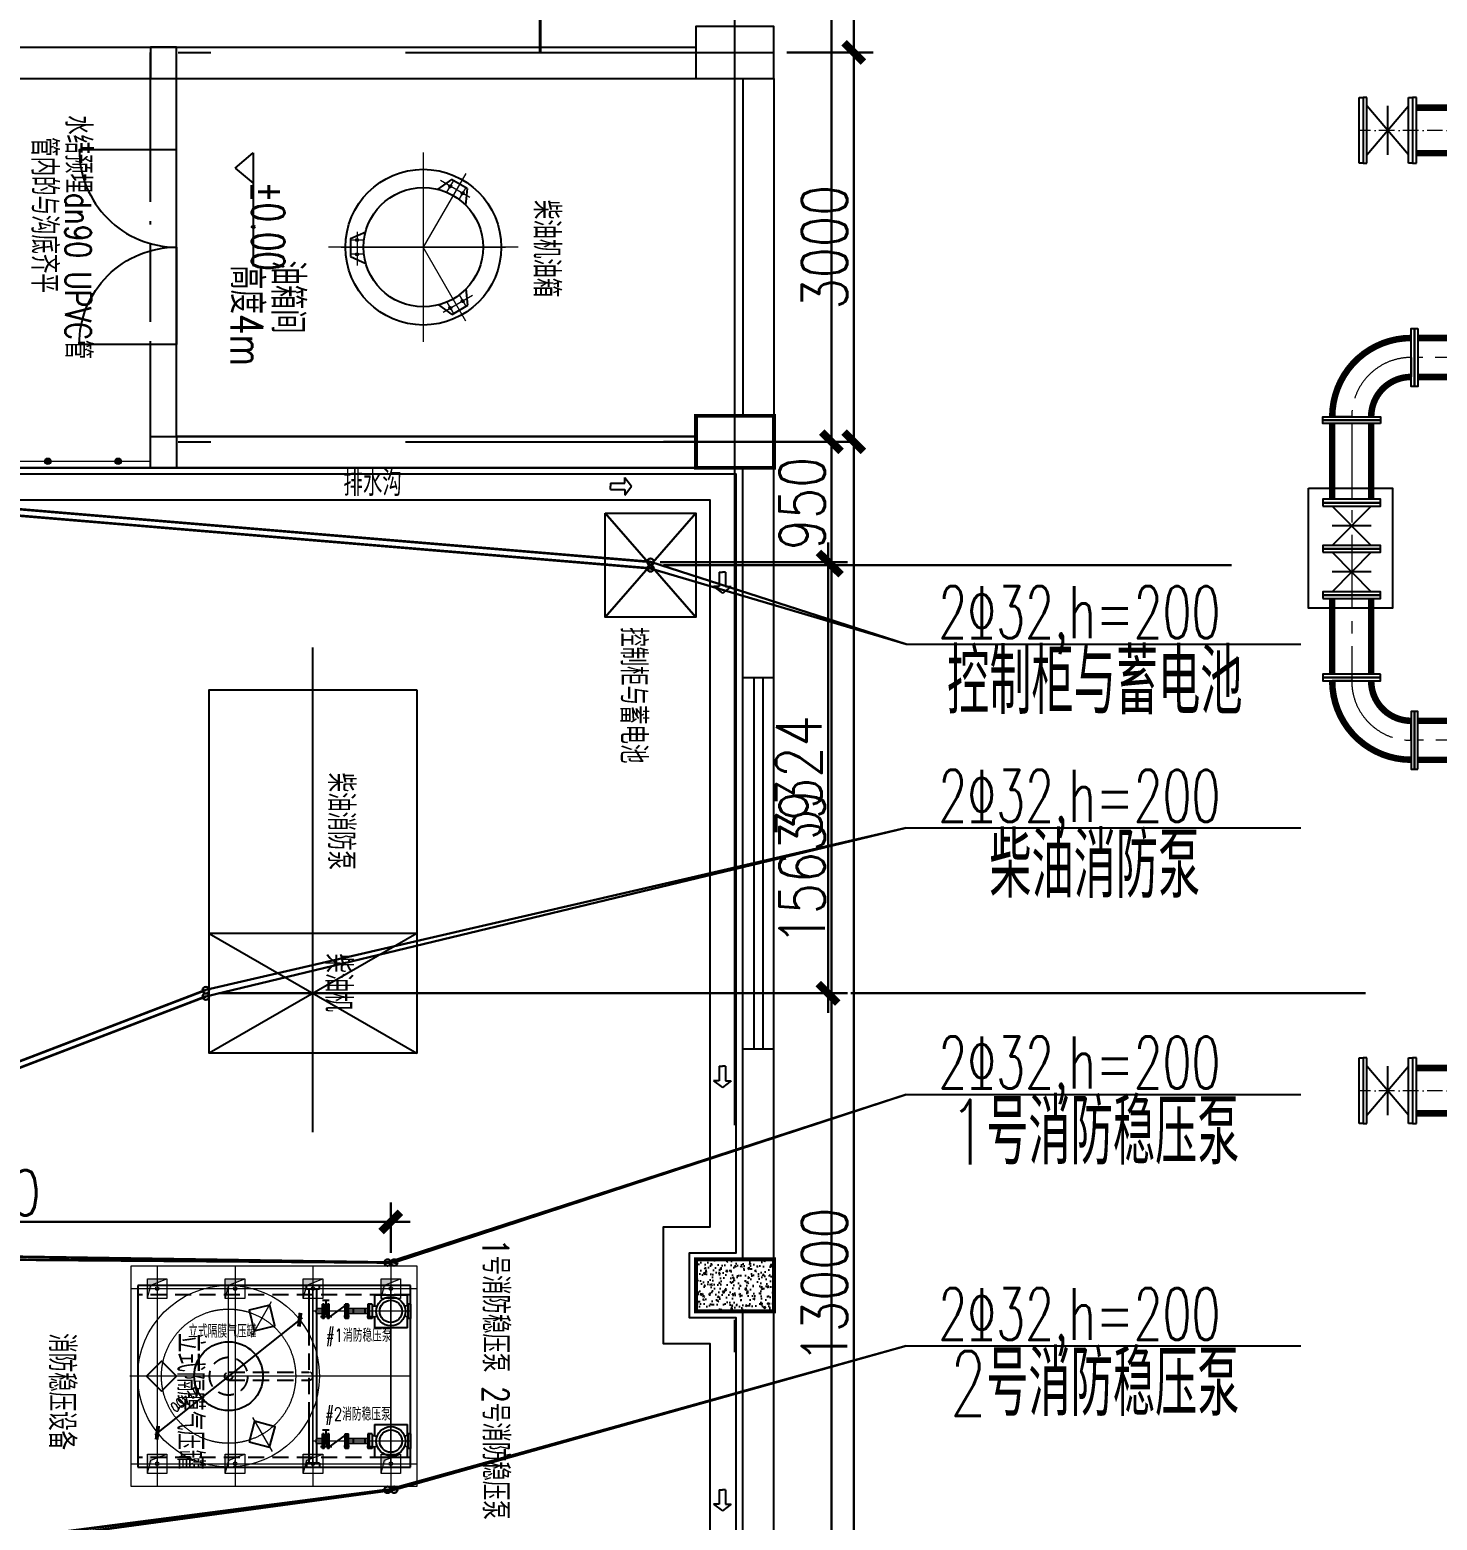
# Model space of a CAD drawing. Header units: millimetres. Extents: x -437359 to 106527, y -82378 to 117612.
# Drawn here: x -418931 to -408092, y 7799 to 19284 of the extents above; entities that cross this region are included whole.
import ezdxf
from ezdxf.enums import TextEntityAlignment as Align

# ---------------------------------------------------------------- set-up
doc = ezdxf.new("R2010")
doc.units = ezdxf.units.MM
for name, pattern in [('ACAD_ISO10W100', [18.5, 12, -3, 0.5, -3]), ('CENTER2', [28.575, 19.05, -3.175, 3.175, -3.175]), ('DASH', [0.35, 0.25, -0.1]), ('DASHED2', [0.375, 0.25, -0.125])]:
    doc.linetypes.add(name, pattern=pattern)
doc.layers.get('0').update_dxf_attribs({"color": 8})
doc.layers.get('Defpoints').update_dxf_attribs({"color": 8})
for name, color, linetype in [('01', 8, 'Continuous'), ('1', 8, 'Continuous'), ('2', 8, 'Continuous'), ('4', 8, 'DASHED2'), ('5', 8, 'Continuous'), ('8', 8, 'Continuous'), ('DIM_SYMB', 8, 'Continuous'), ('EQUIPMENT', 8, 'Continuous'), ('n道路竖向', 8, 'Continuous'), ('墙', 8, 'Continuous'), ('桥架标注', 8, 'Continuous'), ('水池构筑物', 8, 'Continuous'), ('水管', 8, 'Continuous'), ('法兰', 8, 'Continuous'), ('生活水管道', 8, 'Continuous'), ('阀门、管件', 8, 'Continuous')]:
    doc.layers.add(name, color=color, linetype=linetype)
for name, color, linetype, lineweight in [('中心线', 8, 'ACAD_ISO10W100', 5), ('尺寸标注', 8, 'Continuous', 18), ('电缆通道', 8, 'Continuous', 30)]:
    doc.layers.add(name, color=color, linetype=linetype, lineweight=lineweight)
doc.styles.add('geditxt1', font='geditxt.shx', dxfattribs={"width": 0.65, "bigfont": 'hzfs_1.shx'})
doc.styles.add('HZ', font='geditxt.shx', dxfattribs={"width": 0.8, "bigfont": 'hzfs_1.shx'})
doc.styles.add('STYLE1', font='geditxt.shx', dxfattribs={"width": 0.7, "bigfont": 'hzfs_1.shx'})
doc.styles.add('WS', font='geditxt.shx', dxfattribs={"width": 0.75, "bigfont": 'hzfs_1.shx'})
doc.dimstyles.new('ISO-25$3', dxfattribs={"dimscale": 25, "dimtxt": 3, "dimasz": 3, "dimexe": 1.1, "dimexo": 0.625, "dimtad": 0, "dimdsep": 46, "dimtxsty": 'HZ', "dimblk": 'ARCHTICK', "dimcen": 2.5, "dimdle": 1, "dimclrd": 256, "dimclre": 256, "dimadec": 0, "dimazin": 0, "dimtfac": 1, "dimtmove": 2, "dimatfit": 3, "dimldrblk": 'ARCHTICK', "dimfxl": 0, "dimarcsym": 0})
doc.dimstyles.new('yk1.50', dxfattribs={"dimtxt": 350, "dimasz": 150, "dimexe": 150, "dimexo": 100, "dimgap": 50, "dimtad": 1, "dimdec": 0, "dimdsep": 46, "dimtxsty": 'HZ', "dimblk": 'ARCHTICK', "dimcen": 2.5, "dimdle": 150, "dimclrd": 256, "dimclre": 256, "dimclrt": 256, "dimadec": 0, "dimazin": 0, "dimtfac": 1, "dimtdec": 0, "dimtmove": 1, "dimatfit": 3, "dimfxl": 0, "dimlwd": -1, "dimlwe": -1, "dimarcsym": 0})

# ---------------------------------------------------------------- blocks, each defined once
blk = doc.blocks.new('_ArchTick')
at = {"color": 0, "linetype": 'ByBlock', "const_width": 0.4}
blk.add_lwpolyline([(-0.5, -0.5), (0.5, 0.5)], dxfattribs=at)
blk = doc.blocks.new('*D61')
at = {"layer": 'Defpoints', "color": 0, "transparency": 16777216}
for p in [(550071, 132294), (550942, 131198)]:
    blk.add_point(p, dxfattribs=at)
at = {"layer": '尺寸标注', "lineweight": -2, "transparency": 16777216}
blk.add_line((550056, 132314), (550957, 131178), dxfattribs=at)
at = {"layer": '尺寸标注', "lineweight": -2, "transparency": 16777216, "xscale": 75, "yscale": 75, "zscale": 75}
for p, rotation in [((550071, 132294), 128.4510613774034), ((550942, 131198), 308.4510613774034)]:
    blk.add_blockref('_ArchTick', p, dxfattribs=dict(at, rotation=rotation))
at = {"layer": '尺寸标注', "color": 0, "transparency": 16777216, "insert": (550680, 131414), "char_height": 75, "attachment_point": 5, "rotation": 308.4511, "style": 'HZ'}
blk.add_mtext('∅1400', dxfattribs=at)
blk = doc.blocks.new('A$C205630D1')
at = {"layer": '1'}
for p, q in [((-452, 337), (-522, 216)), ((-452, 337), (-325, 325)), ((448, 344), (321, 330)), ((518, 223), (448, 344)), ((-522, 216), (-446, 113)), ((518, 223), (444, 119)), ((-66, -560), (-119, -444)), ((73, -560), (125, -443)), ((-66, -560), (73, -560))]:
    blk.add_line(p, q, dxfattribs=at)
for centre, radius in [((0, 0), 460), ((-414, 303), 9), ((414, 303), 9), ((-469, 207), 9), ((469, 207), 9), ((-55, -510), 9), ((55, -510), 9)]:
    blk.add_circle(centre, radius, dxfattribs=at)
at = {"layer": '中心线', "ltscale": 150}
for p, q in [((0, -634), (0, 634)), ((-383, 357), (-513, 132)), ((500, 153), (371, 378)), ((-569, 328), (0, 0)), ((-423, 181), (-515, 234)), ((-368, 276), (-460, 329)), ((569, 328), (0, 0)), ((368, 276), (460, 329)), ((423, 181), (515, 234)), ((-551, 0), (551, 0)), ((-55, -457), (-55, -563)), ((55, -457), (55, -563)), ((-117, -510), (142, -510))]:
    blk.add_line(p, q, dxfattribs=at)
blk = doc.blocks.new('DN350手动闸阀')
at = {"ltscale": 500}
for p, q in [((179789, 57553), (180166, 57232)), ((179789, 57232), (180166, 57553)), ((179789, 57393), (180166, 57393))]:
    blk.add_line(p, q, dxfattribs=at)
at = {"layer": '法兰', "ltscale": 500}
for p, q in [((179725, 57583), (179725, 57613)), ((179725, 57613), (180230, 57613)), ((179725, 57583), (179725, 57553)), ((180230, 57583), (179725, 57583)), ((180230, 57583), (179725, 57583)), ((179725, 57553), (180230, 57553)), ((180230, 57613), (180230, 57583)), ((180230, 57553), (180230, 57583)), ((179725, 57232), (180230, 57232)), ((179725, 57202), (179725, 57232)), ((179725, 57202), (179725, 57172)), ((180230, 57202), (179725, 57202)), ((180230, 57202), (179725, 57202)), ((180230, 57232), (180230, 57202)), ((180230, 57172), (180230, 57202)), ((179725, 57172), (180230, 57172))]:
    blk.add_line(p, q, dxfattribs=at)
blk = doc.blocks.new('qsc')
at = {"layer": '中心线', "linetype": 'ACAD_ISO10W100', "ltscale": 10}
for p, q in [((274515, 84987), (272022, 84987)), ((274515, 77587), (272022, 77587))]:
    blk.add_line(p, q, dxfattribs=at)
at = {"layer": '中心线', "linetype": 'CENTER2', "ltscale": 30}
for p, q in [((273369, 83237), (272474, 83237)), ((271965, 82728), (271965, 80744)), ((273374, 80287), (272474, 80287))]:
    blk.add_line(p, q, dxfattribs=at)
for centre, start, end in [((272422, 82780), 90, 180), ((272422, 80744), 180, 270)]:
    blk.add_arc(centre, 457, start, end, dxfattribs=at)
at = {"layer": '水管'}
for p, q in [((272422, 83237), (272422, 83387)), ((272422, 83237), (272422, 83087)), ((271815, 82780), (272115, 82780)), ((271965, 82780), (271815, 82780)), ((271965, 82780), (272115, 82780)), ((271815, 80744), (272115, 80744)), ((271965, 80744), (271815, 80744)), ((271965, 80744), (272115, 80744)), ((272422, 80287), (272422, 80437)), ((272422, 80287), (272422, 80137))]:
    blk.add_line(p, q, dxfattribs=at)
at = {"layer": '水管', "const_width": 50}
for points in [[(272463, 85162), (274515, 85162)], [(272463, 84812), (274515, 84812)], [(272474, 83387), (273215, 83387)], [(272474, 83087), (273215, 83087)], [(271815, 82144), (271815, 82728)], [(272115, 82144), (272115, 82728)], [(271815, 80796), (271815, 81380)], [(272115, 80796), (272115, 81380)], [(272474, 80437), (273215, 80437)], [(272474, 80137), (273215, 80137)], [(272463, 77762), (274515, 77762)], [(272463, 77412), (274515, 77412)]]:
    blk.add_lwpolyline(points, dxfattribs=at)
for points in [[(271815, 82780, -0.414214), (272422, 83387)], [(272115, 82780, -0.414214), (272422, 83087)], [(271815, 80744, 0.414214), (272422, 80137)], [(272115, 80744, 0.414214), (272422, 80437)]]:
    blk.add_lwpolyline(points, format="xyb", dxfattribs=at)
at = {"layer": '水管'}
for points in [[(272448, 83459), (272448, 83014), (272422, 83014), (272422, 83459)], [(272474, 83459), (272474, 83014), (272448, 83014), (272448, 83459)], [(272187, 82754), (271742, 82754), (271742, 82780), (272187, 82780)], [(272187, 82728), (271742, 82728), (271742, 82754), (272187, 82754)], [(271631, 82231), (272279, 82231), (272279, 81306), (271631, 81306)], [(271742, 82118), (272187, 82118), (272187, 82144), (271742, 82144)], [(271742, 81380), (272187, 81380), (272187, 81406), (271742, 81406)], [(272187, 80796), (271742, 80796), (271742, 80770), (272187, 80770)], [(272187, 80770), (271742, 80770), (271742, 80744), (272187, 80744)], [(272448, 80064), (272448, 80509), (272422, 80509), (272422, 80064)], [(272474, 80064), (272474, 80509), (272448, 80509), (272448, 80064)]]:
    blk.add_lwpolyline(points, close=True, dxfattribs=at)
at = {"layer": '阀门、管件'}
for p, q in [((271815, 82092), (272115, 81788)), ((272115, 82092), (271815, 81788)), ((272115, 81940), (271814, 81940)), ((271815, 81736), (272115, 81432)), ((272115, 81736), (271815, 81432)), ((272115, 81584), (271814, 81584))]:
    blk.add_line(p, q, dxfattribs=at)
for points in [[(271742, 82092), (272187, 82092), (272187, 82118), (271742, 82118)], [(271742, 81762), (272187, 81762), (272187, 81788), (271742, 81788)], [(271742, 81736), (272187, 81736), (272187, 81762), (271742, 81762)], [(271742, 81406), (272187, 81406), (272187, 81432), (271742, 81432)]]:
    blk.add_lwpolyline(points, close=True, dxfattribs=at)
at = {"layer": '水池构筑物', "rotation": 90}
for p in [(329635, -94990), (329635, -102390)]:
    blk.add_blockref('DN350手动闸阀', p, dxfattribs=at)
blk = doc.blocks.new('*D383')
at = {"layer": 'Defpoints', "color": 0, "transparency": 16777216}
for p in [(-413201, 24109), (-413201, 19109), (-412586, 19109)]:
    blk.add_point(p, dxfattribs=at)
at = {"layer": '电缆通道', "transparency": 16777216}
for p, q in [((-412586, 24259), (-412586, 18959)), ((-413101, 24109), (-412436, 24109)), ((-413101, 19109), (-412436, 19109))]:
    blk.add_line(p, q, dxfattribs=at)
at = {"layer": '电缆通道', "transparency": 16777216, "xscale": 150, "yscale": 150, "zscale": 150}
for p, rotation in [((-412586, 24109), 90), ((-412586, 19109), 270)]:
    blk.add_blockref('_ArchTick', p, dxfattribs=dict(at, rotation=rotation))
at = {"layer": '电缆通道', "transparency": 16777216, "insert": (-412811, 21609), "char_height": 350, "attachment_point": 5, "rotation": 90, "style": 'HZ'}
blk.add_mtext('5000', dxfattribs=at)
blk = doc.blocks.new('*D384')
at = {"layer": 'Defpoints', "color": 0, "transparency": 16777216}
for p in [(-413201, 19109), (-412586, 16109), (-412586, 16109)]:
    blk.add_point(p, dxfattribs=at)
at = {"layer": '电缆通道', "transparency": 16777216}
for p, q in [((-412586, 19259), (-412586, 15959)), ((-413101, 19109), (-412436, 19109)), ((-412686, 16109), (-412736, 16109))]:
    blk.add_line(p, q, dxfattribs=at)
at = {"layer": '电缆通道', "transparency": 16777216, "xscale": 150, "yscale": 150, "zscale": 150}
for p, rotation in [((-412586, 19109), 90), ((-412586, 16109), 270)]:
    blk.add_blockref('_ArchTick', p, dxfattribs=dict(at, rotation=rotation))
at = {"layer": '电缆通道', "transparency": 16777216, "insert": (-412811, 17609), "char_height": 350, "attachment_point": 5, "rotation": 90, "style": 'HZ'}
blk.add_mtext('3000', dxfattribs=at)
blk = doc.blocks.new('*D385')
at = {"layer": 'Defpoints', "color": 0, "transparency": 16777216}
for p in [(-412586, 16109), (-413201, 3109), (-412586, 3109)]:
    blk.add_point(p, dxfattribs=at)
at = {"layer": '电缆通道', "transparency": 16777216}
for p, q in [((-412586, 16259), (-412586, 2959)), ((-412686, 16109), (-412736, 16109)), ((-413101, 3109), (-412436, 3109))]:
    blk.add_line(p, q, dxfattribs=at)
at = {"layer": '电缆通道', "transparency": 16777216, "xscale": 150, "yscale": 150, "zscale": 150}
for p, rotation in [((-412586, 16109), 90), ((-412586, 3109), 270)]:
    blk.add_blockref('_ArchTick', p, dxfattribs=dict(at, rotation=rotation))
at = {"layer": '电缆通道', "transparency": 16777216, "insert": (-412811, 9609), "char_height": 350, "attachment_point": 5, "rotation": 90, "style": 'HZ'}
blk.add_mtext('13000', dxfattribs=at)
blk = doc.blocks.new('*D438')
at = {"layer": 'Defpoints', "color": 0, "transparency": 16777216}
for p in [(-414151, 16109), (-412758, 16109), (-414151, 15159)]:
    blk.add_point(p, dxfattribs=at)
at = {"layer": '电缆通道', "transparency": 16777216}
for p, q in [((-412758, 15009), (-412758, 16259)), ((-414051, 16109), (-412608, 16109)), ((-414051, 15159), (-412608, 15159))]:
    blk.add_line(p, q, dxfattribs=at)
at = {"layer": '电缆通道', "transparency": 16777216, "xscale": 150, "yscale": 150, "zscale": 150}
for p, rotation in [((-412758, 16109), 90), ((-412758, 15159), 270)]:
    blk.add_blockref('_ArchTick', p, dxfattribs=dict(at, rotation=rotation))
at = {"layer": '电缆通道', "transparency": 16777216, "insert": (-412983, 15634), "char_height": 350, "attachment_point": 5, "rotation": 90, "style": 'HZ'}
blk.add_mtext('950', dxfattribs=at)
blk = doc.blocks.new('*D439')
at = {"layer": 'Defpoints', "color": 0, "transparency": 16777216}
for p in [(-414176, 15182), (-417576, 11859), (-412783, 11859)]:
    blk.add_point(p, dxfattribs=at)
at = {"layer": '电缆通道', "transparency": 16777216}
for p, q in [((-412783, 15332), (-412783, 11709)), ((-414076, 15182), (-412633, 15182)), ((-417476, 11859), (-412633, 11859))]:
    blk.add_line(p, q, dxfattribs=at)
at = {"layer": '电缆通道', "transparency": 16777216, "xscale": 150, "yscale": 150, "zscale": 150}
for p, rotation in [((-412783, 15182), 90), ((-412783, 11859), 270)]:
    blk.add_blockref('_ArchTick', p, dxfattribs=dict(at, rotation=rotation))
at = {"layer": '电缆通道', "transparency": 16777216, "insert": (-413008, 13520), "char_height": 350, "attachment_point": 5, "rotation": 90, "style": 'HZ'}
blk.add_mtext('3324', dxfattribs=at)
blk = doc.blocks.new('*D440')
at = {"layer": 'Defpoints', "color": 0, "transparency": 16777216}
for p in [(-422501, 10097), (-416151, 9759, 3), (-422501, 8851)]:
    blk.add_point(p, dxfattribs=at)
at = {"layer": '电缆通道', "transparency": 16777216}
for p, q in [((-422501, 8951), (-422501, 10247)), ((-416151, 9859), (-416151, 10247)), ((-416001, 10097), (-422651, 10097))]:
    blk.add_line(p, q, dxfattribs=at)
at = {"layer": '电缆通道', "transparency": 16777216, "xscale": 150, "yscale": 150, "zscale": 150, "rotation": 180}
blk.add_blockref('_ArchTick', (-422501, 10097), dxfattribs=at)
at = {"layer": '电缆通道', "transparency": 16777216, "xscale": 150, "yscale": 150, "zscale": 150}
blk.add_blockref('_ArchTick', (-416151, 10097), dxfattribs=at)
at = {"layer": '电缆通道', "transparency": 16777216, "insert": (-419326, 10322), "char_height": 350, "attachment_point": 5, "style": 'HZ'}
blk.add_mtext('6350', dxfattribs=at)
blk = doc.blocks.new('*D441')
at = {"layer": 'Defpoints', "color": 0, "transparency": 16777216}
for p in [(-415951, 20649, 3), (-417276, 5010), (-412758, 5010)]:
    blk.add_point(p, dxfattribs=at)
at = {"layer": '电缆通道', "transparency": 16777216}
for p, q in [((-412758, 20799), (-412758, 4860)), ((-415851, 20649), (-412608, 20649)), ((-417176, 5010), (-412608, 5010))]:
    blk.add_line(p, q, dxfattribs=at)
at = {"layer": '电缆通道', "transparency": 16777216, "xscale": 150, "yscale": 150, "zscale": 150}
for p, rotation in [((-412758, 20649), 90), ((-412758, 5010), 270)]:
    blk.add_blockref('_ArchTick', p, dxfattribs=dict(at, rotation=rotation))
at = {"layer": '电缆通道', "transparency": 16777216, "insert": (-412983, 12829), "char_height": 350, "attachment_point": 5, "rotation": 90, "style": 'HZ'}
blk.add_mtext('15639', dxfattribs=at)
blk = doc.blocks.new('A$C6E482235')
for p, q in [((-1133.858, -185.281), (-1133.858, -141.863)), ((-133.858, -185.281), (-133.858, -141.863)), ((-1216.142, -318.146), (-1216.142, -361.564)), ((-1133.858, -318.146), (-1133.858, -362.071)), ((-133.858, -318.146), (-133.858, -362.071)), ((-1133.858, -543.186), (-1133.858, -455.019)), ((-133.858, -543.186), (-133.858, -455.019))]:
    blk.add_line(p, q)
at = {"layer": '2'}
for p, q in [((25, 150), (-1375, 150)), ((-1375, 150), (-1375, -1950)), ((-1302.165, -127.166), (-1302.165, 127.164)), ((-1216.079, 127.164), (-1302.165, 127.164)), ((-1231.102, 150), (-1231.102, 130.551)), ((-1231.102, 150), (-1118.898, 150)), ((-1231.102, 130.551), (-1118.898, 130.551)), ((-1218.302, 130.551), (-1213.389, 105.432)), ((-1131.698, 130.551), (-1136.611, 105.432)), ((-1047.835, 127.164), (-1133.921, 127.164)), ((-1118.898, 150), (-1118.898, 130.551)), ((-1047.835, 127.164), (-1047.835, -127.166)), ((-302.165, -127.166), (-302.165, 127.164)), ((-216.079, 127.164), (-302.165, 127.164)), ((-231.102, 150), (-231.102, 130.551)), ((-231.102, 150), (-118.898, 150)), ((-231.102, 130.551), (-118.898, 130.551)), ((-218.302, 130.551), (-213.389, 105.432)), ((-131.698, 130.551), (-136.611, 105.432)), ((-47.835, 127.164), (-133.921, 127.164)), ((-118.898, 150), (-118.898, 130.551)), ((-47.835, 127.164), (-47.835, -127.166)), ((25, -1950), (25, 150)), ((-1218.302, -145.119), (-1213.389, -105.434)), ((-1131.698, -145.119), (-1136.611, -105.434)), ((-218.302, -145.119), (-213.389, -105.434)), ((-131.698, -145.119), (-136.611, -105.434)), ((-1302.165, -127.166), (-1216.079, -127.166)), ((-1231.102, -145.119), (-1118.898, -145.119)), ((-1231.102, -145.119), (-1231.102, -178.032)), ((-1118.898, -164.568), (-1231.102, -164.568)), ((-1231.102, -178.032), (-1118.898, -178.032)), ((-1193.065, -178.032), (-1193.065, -325.394)), ((-1156.935, -198.229), (-1193.065, -198.229)), ((-1156.935, -178.032), (-1156.935, -325.394)), ((-1133.921, -127.166), (-1047.835, -127.166)), ((-1118.898, -145.119), (-1118.898, -178.032)), ((-302.165, -127.166), (-216.079, -127.166)), ((-231.102, -145.119), (-118.898, -145.119)), ((-231.102, -145.119), (-231.102, -178.032)), ((-118.898, -164.568), (-231.102, -164.568)), ((-231.102, -178.032), (-118.898, -178.032)), ((-193.065, -178.032), (-193.065, -325.394)), ((-156.935, -198.229), (-193.065, -198.229)), ((-156.935, -178.032), (-156.935, -325.394)), ((-133.921, -127.166), (-47.835, -127.166)), ((-118.898, -145.119), (-118.898, -178.032)), ((-1118.898, -325.394), (-1231.102, -325.394)), ((-1231.102, -325.394), (-1231.102, -352.323)), ((-1231.102, -338.859), (-1118.898, -338.859)), ((-1156.935, -287.993), (-1193.065, -287.993)), ((-1118.898, -325.394), (-1118.898, -352.323)), ((-118.898, -325.394), (-231.102, -325.394)), ((-231.102, -352.323), (-231.102, -325.394)), ((-231.102, -338.859), (-118.898, -338.859)), ((-156.935, -287.993), (-193.065, -287.993)), ((-118.898, -325.394), (-118.898, -352.323)), ((-1118.898, -352.323), (-1231.102, -352.323)), ((-1219.835, -352.323), (-1130.675, -475)), ((-118.898, -352.323), (-231.102, -352.323)), ((-219.835, -352.323), (-130.675, -475)), ((-1345, -550), (-1375, -550)), ((-1345, -550), (-1345, -650)), ((-1193.065, -570), (-1345, -570)), ((-1261.023, -526.614), (-1261.023, -475)), ((-1261.023, -500.807), (-1175, -500.807)), ((-1231.102, -475), (-1231.102, -488.465)), ((-1118.898, -475), (-1231.102, -475)), ((-1231.102, -488.465), (-1118.898, -488.465)), ((-1231.102, -513.15), (-1231.102, -526.614)), ((-1118.898, -513.15), (-1231.102, -513.15)), ((-1118.898, -526.614), (-1231.102, -526.614)), ((-1224.544, -513.15), (-1125.456, -488.465)), ((-1125.456, -513.15), (-1224.544, -488.465)), ((-1193.065, -526.614), (-1193.065, -570)), ((-1156.935, -526.614), (-1156.935, -570)), ((-193.065, -570), (-1156.935, -570)), ((-1118.898, -475), (-1118.898, -488.465)), ((-1118.898, -513.15), (-1118.898, -526.614)), ((-261.023, -526.614), (-261.023, -475)), ((-261.023, -500.807), (-175, -500.807)), ((-231.102, -475), (-231.102, -488.465)), ((-118.898, -475), (-231.102, -475)), ((-231.102, -488.465), (-118.898, -488.465)), ((-231.102, -513.15), (-231.102, -526.614)), ((-118.898, -513.15), (-231.102, -513.15)), ((-118.898, -526.614), (-231.102, -526.614)), ((-224.544, -513.15), (-125.456, -488.465)), ((-125.456, -513.15), (-224.544, -488.465)), ((-193.065, -526.614), (-193.065, -570)), ((-156.935, -526.614), (-156.935, -570)), ((-5, -570), (-156.935, -570)), ((-118.898, -475), (-118.898, -488.465)), ((-118.898, -513.15), (-118.898, -526.614)), ((-5, -550), (-5, -650)), ((-5, -550), (25, -550)), ((-1345, -650), (-1375, -650)), ((-999.962, -630), (-1345, -630)), ((-5, -630), (-350.038, -630)), ((-5, -650), (25, -650)), ((-1375, -1950), (25, -1950))]:
    blk.add_line(p, q, dxfattribs=at)
for points in [[(-1023.634, -1051.724), (-1062.511, -892.399), (-1221.836, -931.276), (-1182.959, -1090.601)], [(-169.222, -1091.894), (-126.871, -933.457), (-285.308, -891.106), (-327.659, -1049.543)], [(-559.035, -1766.684), (-675.316, -1651.035), (-790.965, -1767.316), (-674.684, -1882.965)]]:
    blk.add_lwpolyline(points, close=True, dxfattribs=at)
for centre, radius in [((-1175, -0.001), 112.204), ((-1175, -0.001), 86.023), ((-175, -0.001), 112.204), ((-175, -0.001), 86.023), ((-675, -1250), 265)]:
    blk.add_circle(centre, radius, dxfattribs=at)
for centre in [(-1175, -552.071), (-175, -552.071)]:
    blk.add_arc(centre, 25.452, 224.7843361, 315.2156639, dxfattribs=at)
at = {"layer": '4', "ltscale": 500}
for p, q in [((-1302, 150), (-1302, -1950)), ((-48, 150), (-48, -1950)), ((-350.038, -630), (-999.962, -630)), ((-705, -1250), (-705, -630)), ((-645, -1250), (-645, -630))]:
    blk.add_line(p, q, dxfattribs=at)
for radius in [146, 30]:
    blk.add_circle((-675, -1250), radius, dxfattribs=at)
at = {"layer": '4'}
blk.add_arc((-675, -630), 30, 0, 180, dxfattribs=at)
at = {"layer": '中心线', "ltscale": 300}
for p, q in [((-1350, -1950), (-1350, 150)), ((-1175, 150), (-1175, -600)), ((-675, 150), (-675, -2011.419)), ((-175, 150), (-175, -600)), ((0, -1950), (0, 150)), ((25, 0), (-1375, 0)), ((-1375, 0), (-1325, 0)), ((25, 0), (-25, 0)), ((25, -600), (-1375, -600)), ((-1375, -600), (-1325, -600)), ((25, -600), (-25, -600)), ((-992.815, -1066.51), (-1249.334, -918.408)), ((-356.779, -1066.275), (-94.979, -915.125)), ((-1375, -1200), (-1325, -1200)), ((25, -1250), (-1375, -1250)), ((25, -1200), (-25, -1200)), ((-1375, -1800), (-1325, -1800)), ((25, -1800), (-25, -1800))]:
    blk.add_line(p, q, dxfattribs=at)
blk.add_circle((-675, -1250), 517, dxfattribs=at)
at = {"layer": '尺寸标注'}
for centre, radius in [((-1350, 0), 14), ((0, 0), 14), ((-675, -1250), 700), ((-1350, -600), 14), ((0, -600), 14), ((-1350, -1200), 14), ((0, -1200), 14), ((-1350, -1800), 14), ((0, -1800), 14)]:
    blk.add_circle(centre, radius, dxfattribs=at)
at = {"layer": '01', "color": 2, "style": 'HZ', "width": 0.75}
for s, p in [('#1消防稳压泵', (-939.954, -500.539)), ('#2消防稳压泵', (-333.156, -507.246)), ('立式隔膜气压罐', (-971.313, -1560.706))]:
    blk.add_text(s, height=100, rotation=90, dxfattribs=at).set_placement(p)
at = {"layer": '尺寸标注'}
dim = blk.add_diameter_dim_2p(p1=(-1110.292, -701.802), p2=(-239.708, -1798.198), dimstyle='ISO-25$3', dxfattribs=at)
dim.commit()
dim.dimension.update_dxf_attribs({"geometry": '*D61', "text_midpoint": (-501.634, -1582.574), "dimtype": 131, "insert": (-551181.412, -132996.224)})
blk = doc.blocks.new('A$C78295211')
at = {"layer": '8'}
h = blk.add_hatch(color=7, dxfattribs=at)
h.paths.add_polyline_path([(100, -200), (130, -200), (100, -125)])
h.paths.add_polyline_path([(100, -275), (175, -275), (175, -245), (143, -232), (130, -200), (100, -200)])
h.paths.add_polyline_path([(250, -275), (175, -245), (175, -275)])
h = blk.add_hatch(color=7, dxfattribs=at)
h.paths.add_polyline_path([(1450, -200), (1480, -200), (1450, -125)])
h.paths.add_polyline_path([(1450, -275), (1525, -275), (1525, -245), (1493, -232), (1480, -200), (1450, -200)])
h.paths.add_polyline_path([(1600, -275), (1525, -245), (1525, -275)])
h = blk.add_hatch(color=7, dxfattribs=at)
h.paths.add_polyline_path([(100, -800), (130, -800), (100, -725)])
h.paths.add_polyline_path([(100, -875), (175, -875), (175, -845), (143, -832), (130, -800), (100, -800)])
h.paths.add_polyline_path([(250, -875), (175, -845), (175, -875)])
h = blk.add_hatch(color=7, dxfattribs=at)
h.paths.add_polyline_path([(1450, -800), (1480, -800), (1450, -725)])
h.paths.add_polyline_path([(1450, -875), (1525, -875), (1525, -845), (1493, -832), (1480, -800), (1450, -800)])
h.paths.add_polyline_path([(1600, -875), (1525, -845), (1525, -875)])
h = blk.add_hatch(color=7, dxfattribs=at)
h.paths.add_polyline_path([(100, -1400), (130, -1400), (100, -1325)])
h.paths.add_polyline_path([(100, -1475), (175, -1475), (175, -1445), (143, -1432), (130, -1400), (100, -1400)])
h.paths.add_polyline_path([(250, -1475), (175, -1445), (175, -1475)])
h = blk.add_hatch(color=7, dxfattribs=at)
h.paths.add_polyline_path([(1450, -1400), (1480, -1400), (1450, -1325)])
h.paths.add_polyline_path([(1450, -1475), (1525, -1475), (1525, -1445), (1493, -1432), (1480, -1400), (1450, -1400)])
h.paths.add_polyline_path([(1600, -1475), (1525, -1445), (1525, -1475)])
h = blk.add_hatch(color=7, dxfattribs=at)
h.paths.add_polyline_path([(100, -2000), (130, -2000), (100, -1925)])
h.paths.add_polyline_path([(100, -2075), (175, -2075), (175, -2045), (143, -2032), (130, -2000), (100, -2000)])
h.paths.add_polyline_path([(250, -2075), (175, -2045), (175, -2075)])
h = blk.add_hatch(color=7, dxfattribs=at)
h.paths.add_polyline_path([(1450, -2000), (1480, -2000), (1450, -1925)])
h.paths.add_polyline_path([(1450, -2075), (1525, -2075), (1525, -2045), (1493, -2032), (1480, -2000), (1450, -2000)])
h.paths.add_polyline_path([(1600, -2075), (1525, -2045), (1525, -2075)])
at = {"layer": '中心线', "ltscale": 300}
for p, q in [((175, -2200), (175, 0)), ((1525, -2200), (1525, 0)), ((0, -200), (1700, -200)), ((0, -800), (1700, -800)), ((0, -1400), (1700, -1400)), ((0, -2000), (1700, -2000))]:
    blk.add_line(p, q, dxfattribs=at)
at = {"layer": '尺寸标注', "color": 3}
for p, q in [((148, -248), (100, -125)), ((1498, -248), (1450, -125)), ((250, -275), (148, -248)), ((1600, -275), (1498, -248)), ((148, -848), (100, -725)), ((1498, -848), (1450, -725)), ((250, -875), (148, -848)), ((1600, -875), (1498, -848)), ((148, -1448), (100, -1325)), ((1498, -1448), (1450, -1325)), ((250, -1475), (148, -1448)), ((1600, -1475), (1498, -1448)), ((148, -2048), (100, -1925)), ((1498, -2048), (1450, -1925)), ((250, -2075), (148, -2048)), ((1600, -2075), (1498, -2048))]:
    blk.add_line(p, q, dxfattribs=at)
for points in [[(0, -2200), (0, 0), (1700, 0), (1700, -2200)], [(100, -275), (100, -125), (250, -125), (250, -275)], [(1450, -275), (1450, -125), (1600, -125), (1600, -275)], [(100, -875), (100, -725), (250, -725), (250, -875)], [(1450, -875), (1450, -725), (1600, -725), (1600, -875)], [(100, -1475), (100, -1325), (250, -1325), (250, -1475)], [(1450, -1475), (1450, -1325), (1600, -1325), (1600, -1475)], [(100, -2075), (100, -1925), (250, -1925), (250, -2075)], [(1450, -2075), (1450, -1925), (1600, -1925), (1600, -2075)]]:
    blk.add_lwpolyline(points, close=True, dxfattribs=at)
blk.add_blockref('A$C6E482235', (1525, -200))

msp = doc.modelspace()

# ---------------------------------------------------------------- hatches: boundary and pattern name
at = {"lineweight": 9}
h = msp.add_hatch(color=2, dxfattribs=at)
edge = h.paths.add_edge_path()
edge.add_arc((-418793.2, 15958.6), 25.1, 0, 360)
h = msp.add_hatch(color=2, dxfattribs=at)
edge = h.paths.add_edge_path()
edge.add_arc((-418250.7, 15958.6), 25.1, 0, 360)
at = {"layer": '墙'}
h = msp.add_hatch(dxfattribs=at)
h.set_pattern_fill('AR-CONC', color=256, scale=15, angle=90, style=0)
h.set_pattern_definition([(140, (-385651.12, -47568.39), (9.41282, 107.58903), [11.25, -123.75]), (85, (-385651.12, -47568.39), (-112.82882, -20.8127), [9, -99]), (190.4514, (-385650.33, -47559.42), (-103.41593, 86.7764), [9.56103, -105.17132]), (136.1842, (-385681.12, -47568.39), (24.82785, 160.08616), [16.875, -185.625]), (186.6356, (-385679.05, -47555.05), (-146.11768, 140.1994), [14.34154, -157.75695]), (81.1842, (-385681.12, -47568.39), (-146.1178, 140.1993), [13.5, -148.5]), (111, (-385673.62, -47553.39), (60.39283, 89.53606), [11.25, -123.75]), (56, (-385673.62, -47553.39), (-108.7725, 36.4973), [9, -99]), (161.4514, (-385668.59, -47545.93), (-48.37957, 126.0334), [9.56103, -105.17132]), (127.5, (-385651.12, -47568.39), (-49.934078, 1.823978), [0, -97.8, 0, -100.5, 0, -99.375]), (97.5, (-385651.12, -47568.39), (-59.161757, 39.46043), [0, -57.3, 0, -95.55, 0, -37.875]), (57.5, (-385651.12, -47601.84), (3.38323, 80.073365), [0, -37.5, 0, -117, 0, -155.25]), (47.5, (-385651.12, -47616.84), (-15.01575, 87.477925), [0, -48.75, 0, -77.7, 0, -110.25])])
h.paths.add_polyline_path([(-413500.6, 9608.6), (-413500.6, 9408.6), (-413200.6, 9408.6), (-413200.6, 9608.6)])
h.paths.add_polyline_path([(-413800.6, 9608.6), (-413800.6, 9408.6), (-413500.6, 9408.6), (-413500.6, 9608.6)])
h.paths.add_polyline_path([(-413800.6, 9808.6), (-413800.6, 9608.6), (-413200.6, 9608.6), (-413200.6, 9808.6)])

# ---------------------------------------------------------------- linework, layer by layer
for p, q in [((-422200.6, 19148.6), (-413800.6, 19148.6)), ((-422200.6, 18908.6), (-418000.6, 18908.6)), ((-418000.6, 18348.1), (-418000.6, 18897.9)), ((-417800.6, 18908.6), (-413800.6, 18908.6)), ((-417800.6, 16148.6), (-417800.6, 18908.6)), ((-413440.6, 18908.6), (-413440.6, 16308.6)), ((-413200.6, 18908.6), (-413200.6, 16308.6)), ((-418000.6, 16148.6), (-418000.6, 16858.8)), ((-417800.6, 16148.6), (-413800.6, 16148.6)), ((-422200.6, 15908.6), (-413800.6, 15908.6)), ((-415950.6, 12320.9, 2.5), (-417550.6, 12320.9, 2.5)), ((-417550.6, 12320.9, 2.5), (-415950.6, 11398.6, 2.5)), ((-415950.6, 12320.9, 2.5), (-417550.6, 11398.6, 2.5))]:
    msp.add_line(p, q)
at = {"color": 2, "lineweight": 9}
msp.add_line((-422200.6, 15958.6), (-418000.6, 15958.6), dxfattribs=at)
for points in [[(-413800.6, 18908.6), (-413200.6, 18908.6), (-413200.6, 19308.6), (-413800.6, 19308.6)], [(-417800.6, 18908.6), (-417800.6, 19148.6), (-418000.6, 19148.6), (-418000.6, 18908.6)], [(-413800.6, 15908.6), (-413200.6, 15908.6), (-413200.6, 16308.6), (-413800.6, 16308.6)], [(-417800.6, 16148.6), (-417800.6, 15908.6), (-418000.6, 15908.6), (-418000.6, 16148.6)], [(-414500.6, 15558.6), (-413800.6, 15558.6), (-413800.6, 14758.6), (-414500.6, 14758.6)]]:
    msp.add_lwpolyline(points, close=True)
for points in [[(-417800.6, 17608.8), (-417800.6, 17608.8), (-417800.6, 18358.8), (-418550.6, 18358.8), (-418550.6, 18358.8, 0.4142136)], [(-417800.6, 17608.8), (-417800.6, 17608.8), (-417800.6, 16858.8), (-418550.6, 16858.8), (-418550.6, 16858.8, -0.4142136)]]:
    msp.add_lwpolyline(points, format="xyb", close=True)
at = {"lineweight": 9, "const_width": 30}
for points in [[(-413800.6, 15908.6), (-413800.6, 16308.6), (-413200.6, 16308.6), (-413200.6, 15908.6)], [(-413800.6, 15908.6), (-413800.6, 16308.6), (-413200.6, 16308.6), (-413200.6, 15908.6)], [(-413800.6, 9408.6), (-413800.6, 9808.6), (-413200.6, 9808.6), (-413200.6, 9408.6)]]:
    msp.add_lwpolyline(points, close=True, dxfattribs=at)
at = {"elevation": 2.5}
msp.add_lwpolyline([(-415950.6, 14198.6), (-415950.6, 11398.6), (-417550.6, 11398.6), (-417550.6, 14198.6)], close=True, dxfattribs=at)
msp.add_circle((-415900.6, 17608.6), 600)
at = {"color": 2, "lineweight": 9}
for centre in [(-418793.2, 15958.6), (-418250.7, 15958.6)]:
    msp.add_circle(centre, 25.1, dxfattribs=at)
at = {"layer": '5', "color": 7}
for p, q in [((-414459.8, 15791.1, -2.5), (-414347.4, 15791.1, -2.5)), ((-414459.8, 15791.1, -2.5), (-414459.8, 15766.1, -2.5)), ((-414459.8, 15791.1, -2.5), (-414459.8, 15766.1, -2.5)), ((-414459.8, 15741.2, -2.5), (-414459.8, 15766.1, -2.5)), ((-414459.8, 15741.2, -2.5), (-414459.8, 15766.1, -2.5)), ((-414459.8, 15741.2, -2.5), (-414347.4, 15741.2, -2.5)), ((-414347.4, 15791.1, -2.5), (-414347.4, 15834.7, -2.5)), ((-414347.4, 15834.7, -2.5), (-414296.8, 15766.1, -2.5)), ((-414347.4, 15697.5, -2.5), (-414296.8, 15766.1, -2.5)), ((-414347.4, 15741.2, -2.5), (-414347.4, 15697.5, -2.5)), ((-413622, 15105.5), (-413622, 14993.1)), ((-413622, 15105.5), (-413597, 15105.5)), ((-413572.1, 15105.5), (-413597, 15105.5)), ((-413572.1, 15105.5), (-413572.1, 14993.1)), ((-413622, 14993.1), (-413665.7, 14993.1)), ((-413665.7, 14993.1), (-413597, 14942.5)), ((-413528.4, 14993.1), (-413597, 14942.5)), ((-413572.1, 14993.1), (-413528.4, 14993.1)), ((-413622, 11296.7), (-413622, 11184.3)), ((-413622, 11296.7), (-413597, 11296.7)), ((-413572.1, 11296.7), (-413597, 11296.7)), ((-413572.1, 11296.7), (-413572.1, 11184.3)), ((-413622, 11184.3), (-413665.7, 11184.3)), ((-413665.7, 11184.3), (-413597, 11133.7)), ((-413528.4, 11184.3), (-413597, 11133.7)), ((-413572.1, 11184.3), (-413528.4, 11184.3)), ((-413622, 8034), (-413622, 7921.6)), ((-413622, 8034), (-413597, 8034)), ((-413572.1, 8034), (-413597, 8034)), ((-413572.1, 8034), (-413572.1, 7921.6)), ((-413622, 7921.6), (-413665.7, 7921.6)), ((-413665.7, 7921.6), (-413597, 7871)), ((-413528.4, 7921.6), (-413597, 7871)), ((-413572.1, 7921.6), (-413528.4, 7921.6))]:
    msp.add_line(p, q, dxfattribs=at)
at = {"layer": 'DIM_SYMB'}
for p, q in [((-417349.3, 18218.1), (-417211, 18334.4)), ((-417211, 18334.4), (-417211, 17462.8)), ((-417349.3, 18218.1), (-417211, 18101.8))]:
    msp.add_line(p, q, dxfattribs=at)
at = {"layer": '中心线', "color": 1, "lineweight": -2, "ltscale": 500}
for p, q in [((-413500.6, 16108.6), (-413500.6, 24108.6)), ((-425288, 19108.6), (-413200.6, 19108.6)), ((-425288, 16108.6), (-413200.6, 16108.6)), ((-413500.6, 1592.9), (-413500.6, 16108.6)), ((-416750.6, 10789.8, 2.5), (-416750.6, 14523.3))]:
    msp.add_line(p, q, dxfattribs=at)
at = {"layer": '中心线', "color": 1, "lineweight": -2, "ltscale": 50}
msp.add_line((-418000.6, 16108.6), (-418000.6, 19108.6), dxfattribs=at)
at = {"layer": '中心线', "ltscale": 150}
for p, q in [((-415900.6, 18338.3), (-415900.6, 16878.9)), ((-415170.9, 17608.6), (-416630.3, 17608.6))]:
    msp.add_line(p, q, dxfattribs=at)
at = {"layer": '墙'}
for p, q in [((-413800.6, 16148.6), (-417800.6, 16148.6)), ((-413200.6, 3308.6), (-413200.6, 16108.6)), ((-413800.6, 15908.6), (-422200.6, 15908.6)), ((-413800.6, 15908.6), (-421200.6, 15908.6)), ((-413800.6, 15908.6), (-421200.6, 15908.6)), ((-413440.6, 9808.6), (-413440.6, 15908.6)), ((-413200.6, 14289.4), (-413440.6, 14289.4)), ((-413355, 14289.4), (-413355, 11427.9)), ((-413286.2, 14289.4), (-413286.2, 11427.9)), ((-413200.6, 11427.9), (-413440.6, 11427.9)), ((-413440.6, 3308.6), (-413440.6, 9408.6))]:
    msp.add_line(p, q, dxfattribs=at)
at = {"layer": '墙', "color": 5}
for points in [[(-413490.6, 6308.6), (-413490.6, 9358.6), (-413850.6, 9358.6), (-413850.6, 9858.6), (-413490.6, 9858.6), (-413490.6, 15858.6), (-421200.6, 15858.6)], [(-413690.6, 6308.6), (-413690.6, 9158.6), (-414050.6, 9158.6), (-414050.6, 10058.6), (-413690.6, 10058.6), (-413690.6, 15658.6), (-421200.6, 15658.6)]]:
    msp.add_lwpolyline(points, dxfattribs=at)
at = {"layer": '桥架标注', "color": 3}
for p, q in [((-412180.9, 14548.9, -28535.1), (-409142.1, 14548.9)), ((-412180.9, 13133.6, -28535.1), (-409142.1, 13133.6)), ((-412180.9, 11079.4, -28535.1), (-409142.1, 11079.4)), ((-412180.9, 9141.6, -28535.1), (-409142.1, 9141.6))]:
    msp.add_line(p, q, dxfattribs=at)
at = {"layer": '生活水管道', "linetype": 'ACAD_ISO10W100', "ltscale": 30, "const_width": 25}
msp.add_lwpolyline([(-415000.6, 19108.6), (-415000.6, 30108.6)], dxfattribs=at)
at = {"layer": '电缆通道'}
for p, q in [((-413800.6, 15558.6), (-414500.6, 14758.6)), ((-414500.6, 15558.6), (-413800.6, 14758.6)), ((-412180.9, 14548.9, -28535.1), (-414150.6, 15183.6)), ((-414150.6, 15133.6), (-412180.9, 14548.9, -28535.1)), ((-413690.6, 15158.6), (-409675, 15158.6)), ((-417575.6, 11884.8), (-412180.9, 13133.6, -28535.1)), ((-412180.9, 13133.6, -28535.1), (-417575.6, 11834.8, 2.5)), ((-412608, 11859.8), (-408643.4, 11859.8)), ((-416175.6, 9783.6), (-412180.9, 11079.4, -28535.1)), ((-412180.9, 11079.4, -28535.1), (-416125.6, 9784.1)), ((-416175.6, 8033.6), (-412180.9, 9141.6, -28535.1)), ((-412180.9, 9141.6, -28535.1), (-416125.6, 8034.1, 2.5))]:
    msp.add_line(p, q, dxfattribs=at)
at = {"layer": '电缆通道', "color": 1, "linetype": 'DASH', "ltscale": 500, "const_width": 20}
for points in [[(-422535.6, 15883.6), (-414150.6, 15183.6)], [(-414150.6, 15133.6), (-422535.6, 15833.6)], [(-422535.6, 9983.6), (-417575.6, 11884.8)], [(-422535.6, 9833.6), (-416150.6, 9783.6)], [(-422535.6, 7208.6), (-416175.6, 8033.6)]]:
    msp.add_lwpolyline(points, dxfattribs=at)
at = {"layer": '电缆通道', "color": 1, "linetype": 'DASH', "ltscale": 500, "const_width": 20, "elevation": 2.5}
for points in [[(-417575.6, 11834.8), (-422535.6, 9933.6)], [(-416100.6, 9784.1), (-422535.6, 9883.6)], [(-416125.6, 8034.1), (-422535.6, 7158.6)]]:
    msp.add_lwpolyline(points, dxfattribs=at)
at = {"layer": '电缆通道'}
for centre in [(-414150.6, 15183.6), (-414150.6, 15133.6), (-417575.6, 11883.6), (-417575.6, 11833.6), (-416175.6, 9783.6), (-416125.6, 9784.1), (-416175.6, 8033.6, 2.5), (-416125.6, 8034.1, 2.5)]:
    msp.add_circle(centre, 25, dxfattribs=at)

# ---------------------------------------------------------------- block references
at = {"rotation": 270}
for name, p in [('A$C205630D1', (-415900.6, 17608.6)), ('A$C78295211', (-415950.6, 9758.6, 2.5))]:
    msp.add_blockref(name, p, dxfattribs=at)
at = {"layer": '水管'}
msp.add_blockref('qsc', (-680715.3, -66478.3), dxfattribs=at)

# ---------------------------------------------------------------- texts
at = {"color": 0, "style": 'STYLE1'}
for s, width, p in [('%%P0.00', 0.7, (-417220.4, 18116.7)), ('高度4m', 0.75, (-417384.9, 17469.6)), ('油箱间', 0.75, (-417070.4, 17505.6))]:
    msp.add_text(s, height=250, rotation=270, dxfattribs=dict(at, width=width)).set_placement(p)
at = {"layer": 'EQUIPMENT', "lineweight": 9, "width": 0.75}
for s, style, p in [('水结预埋dn90 UPVC管', 'HZ', (-418658.8, 18626.1)), ('管内的与沟底齐平', 'HZ', (-418918.8, 18456.6)), ('柴油机油箱', 'HZ', (-415052, 17972.7)), ('柴油消防泵', 'WS', (-416634.9, 13559.3, 2.5)), ('柴油机', 'WS', (-416655, 12166.7, -2.5)), ('1号消防稳压泵', 'WS', (-415444.4, 9966.4)), ('消防稳压设备', 'WS', (-418784.8, 9239.4)), ('立式隔膜气压罐', 'WS', (-417796.2, 9241.5, 2.5)), ('2号消防稳压泵', 'WS', (-415444.4, 8831.2))]:
    msp.add_text(s, height=200, rotation=270, dxfattribs=dict(at, style=style)).set_placement(p)
at = {"layer": 'EQUIPMENT', "lineweight": 9, "style": 'HZ', "width": 0.75}
msp.add_text('排水沟', height=200, dxfattribs=at).set_placement((-416516.1, 15691.5))
at = {"layer": 'n道路竖向', "color": 3, "linetype": 'Continuous', "style": 'HZ', "width": 0.75}
msp.add_text('控制柜与蓄电池', height=200, rotation=270, dxfattribs=at).set_placement((-414282.2, 14680.4), align=Align.MIDDLE_LEFT)
at = {"layer": '桥架标注', "color": 2, "style": 'geditxt1', "width": 0.65}
for s, height, p in [('2%%13132,h=200', 400, (-410847.8, 14595.2, 148566.8)), ('控制柜与蓄电池', 500, (-410729.1, 14009.8, 148566.8)), ('2%%13132,h=200', 400, (-410847.8, 13179.9, 148566.8)), ('柴油消防泵', 500, (-410729.1, 12594.5, 148566.8)), ('2%%13132,h=200', 400, (-410847.8, 11125.7, 148566.8)), ('1号消防稳压泵', 500, (-410729.1, 10540.4, 148566.8)), ('2%%13132,h=200', 400, (-410847.8, 9187.9, 148566.8)), ('2号消防稳压泵', 500, (-410729.1, 8602.6, 148566.8))]:
    msp.add_text(s, height=height, dxfattribs=at).set_placement(p, align=Align.CENTER)

# ---------------------------------------------------------------- dimensions: what is measured, and where the dimension line sits
at = {"layer": '电缆通道'}
for base, p1, p2, override, picture, middle in [((-412585.8, 19108.6), (-413200.6, 24108.6), (-413200.6, 19108.6), {"dimarcsym": 1}, '*D383', (-412810.8, 21608.6)), ((-412758, 5009.8), (-415950.6, 20648.9, 2.5), (-417275.6, 5009.8), {"dimfxl": 0, "dimarcsym": 1}, '*D441', (-412983, 12829.4)), ((-412585.8, 16108.6), (-413200.6, 19108.6), (-412585.8, 16108.6), {"dimarcsym": 1}, '*D384', (-412810.8, 17608.6)), ((-412758, 16108.6), (-414150.6, 15158.6), (-414150.6, 16108.6), {"dimfxl": 0, "dimarcsym": 1}, '*D438', (-412983, 15633.6)), ((-412585.8, 3108.6), (-412585.8, 16108.6), (-413200.6, 3108.6), {"dimarcsym": 1}, '*D385', (-412810.8, 9608.6)), ((-412782.9, 11858.6), (-414175.6, 15182.2), (-417575.6, 11858.6), {"dimfxl": 0, "dimarcsym": 1}, '*D439', (-413007.9, 13520.4))]:
    dim = msp.add_linear_dim(base=base, p1=p1, p2=p2, angle=90, dimstyle='yk1.50', override=override, dxfattribs=at)
    dim.commit()
    dim.dimension.update_dxf_attribs({"geometry": picture, "text_midpoint": middle})
dim = msp.add_linear_dim(base=(-422500.6, 10096.7), p1=(-416150.6, 9758.6, 2.5), p2=(-422500.6, 8850.8), dimstyle='yk1.50', override={"dimfxl": 0, "dimarcsym": 1}, dxfattribs=at)
dim.commit()
dim.dimension.update_dxf_attribs({"geometry": '*D440', "text_midpoint": (-419325.6, 10321.7)})

doc.saveas('drawing.dxf')
